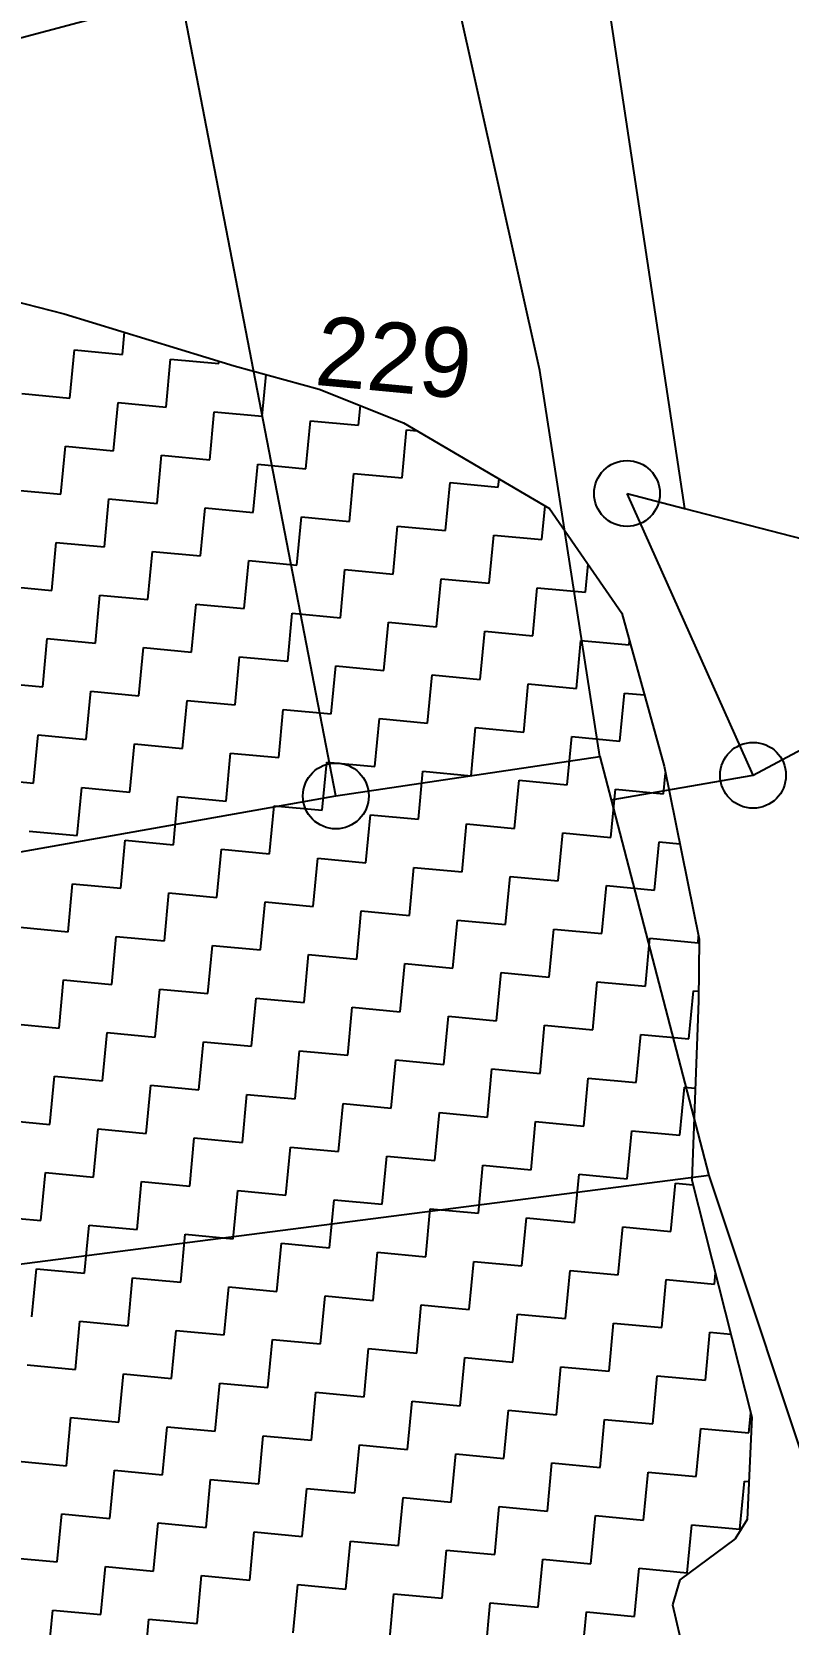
# Model space of a CAD drawing. Header units: metres. Extents: x 279090 to 282389, y 2073542 to 2078104.
# Drawn here: x 279778.2 to 279876.3, y 2076917.5 to 2077123.9 of the extents above; entities that cross this region are included whole.
import ezdxf
from ezdxf.enums import TextEntityAlignment as Align

# ---------------------------------------------------------------- set-up
doc = ezdxf.new("R2010")
doc.units = ezdxf.units.M
doc.header["$LTSCALE"] = 0.3
doc.header["$MEASUREMENT"] = 0
for name, color, linetype in [('POLY_HATCH', 12, 'Continuous'), ('POLY_PARCEL', 6, 'Continuous'), ('TEXT_PARCEL', 7, 'Continuous')]:
    doc.layers.add(name, color=color, linetype=linetype)
doc.styles.add('TEXT_MAP', font='', dxfattribs={"height": 1.8})
doc.styles.get('TEXT_MAP').set_extended_font_data('Kruti Dev 050')

msp = doc.modelspace()

# ---------------------------------------------------------------- linework, layer by layer
for centre in [(279855.35, 2077064.08), (279871.7, 2077027.54), (279817.59, 2077024.86)]:
    msp.add_circle(centre, 4.27)
at = {"layer": 'POLY_HATCH'}
for p, q in [((279773.9, 2077089.52), (279782.36, 2077087.39)), ((279782.36, 2077087.39), (279804.39, 2077080.65)), ((279804.39, 2077080.65), (279815.44, 2077077.61)), ((279815.44, 2077077.61), (279826.36, 2077073.24)), ((279826.36, 2077073.24), (279845.31, 2077062.13)), ((279845.31, 2077062.13), (279854.7, 2077048.57)), ((279854.7, 2077048.57), (279860.16, 2077028.73)), ((279860.16, 2077028.73), (279864.71, 2077006.3)), ((279864.71, 2077006.3), (279864.63, 2076998.31)), ((279864.63, 2076998.31), (279863.77, 2076975.06)), ((279863.77, 2076975.06), (279871.54, 2076944.33)), ((279871.54, 2076944.33), (279870.95, 2076931.05)), ((279870.95, 2076931.05), (279869.38, 2076928.53)), ((279869.38, 2076928.53), (279862.21, 2076923.21)), ((279862.21, 2076923.21), (279861.24, 2076919.96)), ((279861.24, 2076919.96), (279862.66, 2076913.83))]:
    msp.add_line(p, q, dxfattribs=at)
at = {"layer": 'POLY_HATCH', "linetype": 'Continuous'}
for p, q in [((279789.92, 2077082.11), (279790.2, 2077084.99)), ((279783.1, 2077076.46), (279783.68, 2077082.7)), ((279783.68, 2077082.7), (279789.92, 2077082.11)), ((279795.58, 2077075.28), (279796.16, 2077081.52)), ((279796.16, 2077081.52), (279802.4, 2077080.93)), ((279802.4, 2077080.93), (279802.43, 2077081.25)), ((279808.05, 2077074.1), (279808.56, 2077079.5)), ((279776.86, 2077077.05), (279783.1, 2077076.46)), ((279788.75, 2077069.63), (279789.34, 2077075.87)), ((279789.34, 2077075.87), (279795.58, 2077075.28)), ((279801.23, 2077068.45), (279801.81, 2077074.69)), ((279801.81, 2077074.69), (279808.05, 2077074.1)), ((279820.53, 2077072.93), (279820.77, 2077075.48)), ((279813.7, 2077067.28), (279814.29, 2077073.52)), ((279814.29, 2077073.52), (279820.53, 2077072.93)), ((279826.18, 2077066.1), (279826.77, 2077072.34)), ((279826.77, 2077072.34), (279828.12, 2077072.21)), ((279781.92, 2077063.98), (279782.51, 2077070.22)), ((279782.51, 2077070.22), (279788.75, 2077069.63)), ((279794.4, 2077062.8), (279794.99, 2077069.04)), ((279794.99, 2077069.04), (279801.23, 2077068.45)), ((279806.88, 2077061.63), (279807.47, 2077067.87)), ((279807.47, 2077067.87), (279813.7, 2077067.28)), ((279819.36, 2077060.45), (279819.94, 2077066.69)), ((279819.94, 2077066.69), (279826.18, 2077066.1)), ((279831.83, 2077059.27), (279832.42, 2077065.51)), ((279832.42, 2077065.51), (279838.66, 2077064.92)), ((279838.66, 2077064.92), (279838.76, 2077065.97)), ((279775.68, 2077064.57), (279781.92, 2077063.98)), ((279787.57, 2077057.15), (279788.16, 2077063.39)), ((279788.16, 2077063.39), (279794.4, 2077062.8)), ((279800.05, 2077055.98), (279800.64, 2077062.21)), ((279800.64, 2077062.21), (279806.88, 2077061.63)), ((279844.31, 2077058.1), (279844.72, 2077062.47)), ((279812.53, 2077054.8), (279813.12, 2077061.04)), ((279813.12, 2077061.04), (279819.36, 2077060.45)), ((279825.01, 2077053.62), (279825.59, 2077059.86)), ((279825.59, 2077059.86), (279831.83, 2077059.27)), ((279780.74, 2077051.5), (279781.33, 2077057.74)), ((279781.33, 2077057.74), (279787.57, 2077057.15)), ((279837.49, 2077052.45), (279838.07, 2077058.69)), ((279838.07, 2077058.69), (279844.31, 2077058.1)), ((279793.22, 2077050.32), (279793.81, 2077056.56)), ((279793.81, 2077056.56), (279800.05, 2077055.98)), ((279805.7, 2077049.15), (279806.29, 2077055.39)), ((279806.29, 2077055.39), (279812.53, 2077054.8)), ((279818.18, 2077047.97), (279818.77, 2077054.21)), ((279818.77, 2077054.21), (279825.01, 2077053.62)), ((279830.66, 2077046.8), (279831.25, 2077053.03)), ((279831.25, 2077053.03), (279837.49, 2077052.45)), ((279849.96, 2077051.27), (279850.31, 2077054.91)), ((279774.51, 2077052.09), (279780.74, 2077051.5)), ((279786.4, 2077044.67), (279786.98, 2077050.91)), ((279786.98, 2077050.91), (279793.22, 2077050.32)), ((279843.14, 2077045.62), (279843.72, 2077051.86)), ((279843.72, 2077051.86), (279849.96, 2077051.27)), ((279798.87, 2077043.5), (279799.46, 2077049.74)), ((279799.46, 2077049.74), (279805.7, 2077049.15)), ((279811.35, 2077042.32), (279811.94, 2077048.56)), ((279811.94, 2077048.56), (279818.18, 2077047.97)), ((279823.83, 2077041.14), (279824.42, 2077047.38)), ((279824.42, 2077047.38), (279830.66, 2077046.8)), ((279779.57, 2077039.02), (279780.16, 2077045.26)), ((279780.16, 2077045.26), (279786.4, 2077044.67)), ((279836.31, 2077039.97), (279836.9, 2077046.21)), ((279836.9, 2077046.21), (279843.14, 2077045.62)), ((279848.79, 2077038.79), (279849.38, 2077045.03)), ((279849.38, 2077045.03), (279855.61, 2077044.44)), ((279855.61, 2077044.44), (279855.67, 2077045.04)), ((279792.05, 2077037.85), (279792.63, 2077044.09)), ((279792.63, 2077044.09), (279798.87, 2077043.5)), ((279804.52, 2077036.67), (279805.11, 2077042.91)), ((279805.11, 2077042.91), (279811.35, 2077042.32)), ((279817, 2077035.49), (279817.59, 2077041.73)), ((279817.59, 2077041.73), (279823.83, 2077041.14)), ((279773.33, 2077039.61), (279779.57, 2077039.02)), ((279829.48, 2077034.32), (279830.07, 2077040.56)), ((279830.07, 2077040.56), (279836.31, 2077039.97)), ((279841.96, 2077033.14), (279842.55, 2077039.38)), ((279842.55, 2077039.38), (279848.79, 2077038.79)), ((279785.22, 2077032.19), (279785.81, 2077038.43)), ((279785.81, 2077038.43), (279792.05, 2077037.85)), ((279797.7, 2077031.02), (279798.29, 2077037.26)), ((279798.29, 2077037.26), (279804.52, 2077036.67)), ((279854.44, 2077031.96), (279855.03, 2077038.2)), ((279855.03, 2077038.2), (279857.62, 2077037.96)), ((279810.18, 2077029.84), (279810.76, 2077036.08)), ((279810.76, 2077036.08), (279817, 2077035.49)), ((279822.65, 2077028.67), (279823.24, 2077034.91)), ((279823.24, 2077034.91), (279829.48, 2077034.32)), ((279778.39, 2077026.54), (279778.98, 2077032.78)), ((279778.98, 2077032.78), (279785.22, 2077032.19)), ((279835.13, 2077027.49), (279835.72, 2077033.73)), ((279835.72, 2077033.73), (279841.96, 2077033.14)), ((279847.61, 2077026.31), (279848.2, 2077032.55)), ((279848.2, 2077032.55), (279854.44, 2077031.96)), ((279790.87, 2077025.37), (279791.46, 2077031.61)), ((279791.46, 2077031.61), (279797.7, 2077031.02)), ((279803.35, 2077024.19), (279803.94, 2077030.43)), ((279803.94, 2077030.43), (279810.18, 2077029.84)), ((279815.83, 2077023.02), (279816.42, 2077029.25)), ((279816.42, 2077029.25), (279822.65, 2077028.67)), ((279772.15, 2077027.13), (279778.39, 2077026.54)), ((279828.31, 2077021.84), (279828.89, 2077028.08)), ((279828.89, 2077028.08), (279835.13, 2077027.49)), ((279840.78, 2077020.66), (279841.37, 2077026.9)), ((279841.37, 2077026.9), (279847.61, 2077026.31)), ((279860.09, 2077025.14), (279860.34, 2077027.83)), ((279784.04, 2077019.72), (279784.63, 2077025.96)), ((279784.63, 2077025.96), (279790.87, 2077025.37)), ((279796.52, 2077018.54), (279797.11, 2077024.78)), ((279797.11, 2077024.78), (279803.35, 2077024.19)), ((279853.26, 2077019.49), (279853.85, 2077025.73)), ((279853.85, 2077025.73), (279860.09, 2077025.14)), ((279809, 2077017.36), (279809.59, 2077023.6)), ((279809.59, 2077023.6), (279815.83, 2077023.02)), ((279821.48, 2077016.19), (279822.07, 2077022.43)), ((279822.07, 2077022.43), (279828.31, 2077021.84)), ((279777.8, 2077020.3), (279784.04, 2077019.72)), ((279833.96, 2077015.01), (279834.54, 2077021.25)), ((279834.54, 2077021.25), (279840.78, 2077020.66)), ((279846.43, 2077013.84), (279847.02, 2077020.07)), ((279847.02, 2077020.07), (279853.26, 2077019.49)), ((279789.69, 2077012.89), (279790.28, 2077019.13)), ((279790.28, 2077019.13), (279796.52, 2077018.54)), ((279802.17, 2077011.71), (279802.76, 2077017.95)), ((279802.76, 2077017.95), (279809, 2077017.36)), ((279858.91, 2077012.66), (279859.5, 2077018.9)), ((279859.5, 2077018.9), (279862.21, 2077018.64)), ((279814.65, 2077010.54), (279815.24, 2077016.78)), ((279815.24, 2077016.78), (279821.48, 2077016.19)), ((279827.13, 2077009.36), (279827.72, 2077015.6)), ((279827.72, 2077015.6), (279833.96, 2077015.01)), ((279839.61, 2077008.18), (279840.2, 2077014.42)), ((279840.2, 2077014.42), (279846.43, 2077013.84)), ((279782.87, 2077007.24), (279783.45, 2077013.48)), ((279783.45, 2077013.48), (279789.69, 2077012.89)), ((279795.35, 2077006.06), (279795.93, 2077012.3)), ((279795.93, 2077012.3), (279802.17, 2077011.71)), ((279852.09, 2077007.01), (279852.67, 2077013.25)), ((279852.67, 2077013.25), (279858.91, 2077012.66)), ((279807.82, 2077004.89), (279808.41, 2077011.12)), ((279808.41, 2077011.12), (279814.65, 2077010.54)), ((279820.3, 2077003.71), (279820.89, 2077009.95)), ((279820.89, 2077009.95), (279827.13, 2077009.36)), ((279776.63, 2077007.83), (279782.87, 2077007.24)), ((279832.78, 2077002.53), (279833.37, 2077008.77)), ((279833.37, 2077008.77), (279839.61, 2077008.18)), ((279845.26, 2077001.36), (279845.85, 2077007.6)), ((279845.85, 2077007.6), (279852.09, 2077007.01)), ((279788.52, 2077000.41), (279789.11, 2077006.65)), ((279789.11, 2077006.65), (279795.35, 2077006.06)), ((279857.74, 2077000.18), (279858.33, 2077006.42)), ((279858.33, 2077006.42), (279864.56, 2077005.83)), ((279864.56, 2077005.83), (279864.64, 2077006.66)), ((279801, 2076999.23), (279801.58, 2077005.47)), ((279801.58, 2077005.47), (279807.82, 2077004.89)), ((279813.47, 2076998.06), (279814.06, 2077004.3)), ((279814.06, 2077004.3), (279820.3, 2077003.71)), ((279825.95, 2076996.88), (279826.54, 2077003.12)), ((279826.54, 2077003.12), (279832.78, 2077002.53)), ((279838.43, 2076995.71), (279839.02, 2077001.95)), ((279839.02, 2077001.95), (279845.26, 2077001.36)), ((279781.69, 2076994.76), (279782.28, 2077001)), ((279782.28, 2077001), (279788.52, 2077000.41)), ((279794.17, 2076993.58), (279794.76, 2076999.82)), ((279794.76, 2076999.82), (279801, 2076999.23)), ((279850.91, 2076994.53), (279851.5, 2077000.77)), ((279851.5, 2077000.77), (279857.74, 2077000.18)), ((279863.39, 2076993.35), (279863.98, 2076999.59)), ((279863.98, 2076999.59), (279864.64, 2076999.53)), ((279806.65, 2076992.41), (279807.24, 2076998.65)), ((279807.24, 2076998.65), (279813.47, 2076998.06)), ((279819.13, 2076991.23), (279819.71, 2076997.47)), ((279819.71, 2076997.47), (279825.95, 2076996.88)), ((279775.45, 2076995.35), (279781.69, 2076994.76)), ((279831.6, 2076990.05), (279832.19, 2076996.29)), ((279832.19, 2076996.29), (279838.43, 2076995.71)), ((279787.34, 2076987.93), (279787.93, 2076994.17)), ((279787.93, 2076994.17), (279794.17, 2076993.58)), ((279844.08, 2076988.88), (279844.67, 2076995.12)), ((279844.67, 2076995.12), (279850.91, 2076994.53)), ((279856.56, 2076987.7), (279857.15, 2076993.94)), ((279857.15, 2076993.94), (279863.39, 2076993.35)), ((279799.82, 2076986.76), (279800.41, 2076993)), ((279800.41, 2076993), (279806.65, 2076992.41)), ((279812.3, 2076985.58), (279812.89, 2076991.82)), ((279812.89, 2076991.82), (279819.13, 2076991.23)), ((279824.78, 2076984.4), (279825.36, 2076990.64)), ((279825.36, 2076990.64), (279831.6, 2076990.05)), ((279837.26, 2076983.23), (279837.84, 2076989.47)), ((279837.84, 2076989.47), (279844.08, 2076988.88)), ((279780.51, 2076982.28), (279781.1, 2076988.52)), ((279781.1, 2076988.52), (279787.34, 2076987.93)), ((279792.99, 2076981.11), (279793.58, 2076987.34)), ((279793.58, 2076987.34), (279799.82, 2076986.76)), ((279849.73, 2076982.05), (279850.32, 2076988.29)), ((279850.32, 2076988.29), (279856.56, 2076987.7)), ((279862.21, 2076980.88), (279862.8, 2076987.11)), ((279862.8, 2076987.11), (279864.21, 2076986.98)), ((279805.47, 2076979.93), (279806.06, 2076986.17)), ((279806.06, 2076986.17), (279812.3, 2076985.58)), ((279817.95, 2076978.75), (279818.54, 2076984.99)), ((279818.54, 2076984.99), (279824.78, 2076984.4)), ((279774.28, 2076982.87), (279780.51, 2076982.28)), ((279830.43, 2076977.58), (279831.02, 2076983.82)), ((279831.02, 2076983.82), (279837.26, 2076983.23)), ((279786.17, 2076975.45), (279786.75, 2076981.69)), ((279786.75, 2076981.69), (279792.99, 2076981.11)), ((279842.91, 2076976.4), (279843.49, 2076982.64)), ((279843.49, 2076982.64), (279849.73, 2076982.05)), ((279855.38, 2076975.22), (279855.97, 2076981.46)), ((279855.97, 2076981.46), (279862.21, 2076980.88)), ((279798.64, 2076974.28), (279799.23, 2076980.52)), ((279799.23, 2076980.52), (279805.47, 2076979.93)), ((279811.12, 2076973.1), (279811.71, 2076979.34)), ((279811.71, 2076979.34), (279817.95, 2076978.75)), ((279823.6, 2076971.93), (279824.19, 2076978.16)), ((279824.19, 2076978.16), (279830.43, 2076977.58)), ((279836.08, 2076970.75), (279836.67, 2076976.99)), ((279836.67, 2076976.99), (279842.91, 2076976.4)), ((279779.34, 2076969.8), (279779.93, 2076976.04)), ((279779.93, 2076976.04), (279786.17, 2076975.45)), ((279791.82, 2076968.63), (279792.4, 2076974.87)), ((279792.4, 2076974.87), (279798.64, 2076974.28)), ((279848.56, 2076969.57), (279849.15, 2076975.81)), ((279849.15, 2076975.81), (279855.38, 2076975.22)), ((279861.04, 2076968.4), (279861.62, 2076974.64)), ((279861.62, 2076974.64), (279863.93, 2076974.42)), ((279804.29, 2076967.45), (279804.88, 2076973.69)), ((279804.88, 2076973.69), (279811.12, 2076973.1)), ((279816.77, 2076966.27), (279817.36, 2076972.51)), ((279817.36, 2076972.51), (279823.6, 2076971.93)), ((279773.1, 2076970.39), (279779.34, 2076969.8)), ((279829.25, 2076965.1), (279829.84, 2076971.34)), ((279829.84, 2076971.34), (279836.08, 2076970.75)), ((279784.99, 2076962.98), (279785.58, 2076969.21)), ((279785.58, 2076969.21), (279791.82, 2076968.63)), ((279841.73, 2076963.92), (279842.32, 2076970.16)), ((279842.32, 2076970.16), (279848.56, 2076969.57)), ((279854.21, 2076962.75), (279854.8, 2076968.99)), ((279854.8, 2076968.99), (279861.04, 2076968.4)), ((279797.47, 2076961.8), (279798.06, 2076968.04)), ((279798.06, 2076968.04), (279804.29, 2076967.45)), ((279809.95, 2076960.62), (279810.53, 2076966.86)), ((279810.53, 2076966.86), (279816.77, 2076966.27)), ((279822.42, 2076959.45), (279823.01, 2076965.69)), ((279823.01, 2076965.69), (279829.25, 2076965.1)), ((279834.9, 2076958.27), (279835.49, 2076964.51)), ((279835.49, 2076964.51), (279841.73, 2076963.92)), ((279778.16, 2076957.32), (279778.75, 2076963.56)), ((279778.75, 2076963.56), (279784.99, 2076962.98)), ((279790.64, 2076956.15), (279791.23, 2076962.39)), ((279791.23, 2076962.39), (279797.47, 2076961.8)), ((279847.38, 2076957.09), (279847.97, 2076963.33)), ((279847.97, 2076963.33), (279854.21, 2076962.75)), ((279859.86, 2076955.92), (279860.45, 2076962.16)), ((279860.45, 2076962.16), (279866.69, 2076961.57)), ((279866.69, 2076961.57), (279866.82, 2076962.99)), ((279803.12, 2076954.97), (279803.71, 2076961.21)), ((279803.71, 2076961.21), (279809.95, 2076960.62)), ((279815.6, 2076953.8), (279816.19, 2076960.04)), ((279816.19, 2076960.04), (279822.42, 2076959.45)), ((279828.08, 2076952.62), (279828.66, 2076958.86)), ((279828.66, 2076958.86), (279834.9, 2076958.27)), ((279783.81, 2076950.5), (279784.4, 2076956.74)), ((279784.4, 2076956.74), (279790.64, 2076956.15)), ((279840.55, 2076951.44), (279841.14, 2076957.68)), ((279841.14, 2076957.68), (279847.38, 2076957.09)), ((279853.03, 2076950.27), (279853.62, 2076956.51)), ((279853.62, 2076956.51), (279859.86, 2076955.92)), ((279796.29, 2076949.32), (279796.88, 2076955.56)), ((279796.88, 2076955.56), (279803.12, 2076954.97)), ((279808.77, 2076948.15), (279809.36, 2076954.38)), ((279809.36, 2076954.38), (279815.6, 2076953.8)), ((279865.51, 2076949.09), (279866.1, 2076955.33)), ((279866.1, 2076955.33), (279868.82, 2076955.07)), ((279821.25, 2076946.97), (279821.84, 2076953.21)), ((279821.84, 2076953.21), (279828.08, 2076952.62)), ((279833.73, 2076945.79), (279834.31, 2076952.03)), ((279834.31, 2076952.03), (279840.55, 2076951.44)), ((279777.57, 2076951.09), (279783.81, 2076950.5)), ((279789.46, 2076943.67), (279790.05, 2076949.91)), ((279790.05, 2076949.91), (279796.29, 2076949.32)), ((279846.2, 2076944.62), (279846.79, 2076950.86)), ((279846.79, 2076950.86), (279853.03, 2076950.27)), ((279801.94, 2076942.49), (279802.53, 2076948.73)), ((279802.53, 2076948.73), (279808.77, 2076948.15)), ((279858.68, 2076943.44), (279859.27, 2076949.68)), ((279859.27, 2076949.68), (279865.51, 2076949.09)), ((279814.42, 2076941.32), (279815.01, 2076947.56)), ((279815.01, 2076947.56), (279821.25, 2076946.97)), ((279826.9, 2076940.14), (279827.49, 2076946.38)), ((279827.49, 2076946.38), (279833.73, 2076945.79)), ((279782.64, 2076938.02), (279783.23, 2076944.26)), ((279783.23, 2076944.26), (279789.46, 2076943.67)), ((279839.38, 2076938.97), (279839.97, 2076945.2)), ((279839.97, 2076945.2), (279846.2, 2076944.62)), ((279851.86, 2076937.79), (279852.44, 2076944.03)), ((279852.44, 2076944.03), (279858.68, 2076943.44)), ((279871.16, 2076942.26), (279871.41, 2076944.85)), ((279795.12, 2076936.84), (279795.7, 2076943.08)), ((279795.7, 2076943.08), (279801.94, 2076942.49)), ((279807.59, 2076935.67), (279808.18, 2076941.91)), ((279808.18, 2076941.91), (279814.42, 2076941.32)), ((279864.33, 2076936.61), (279864.92, 2076942.85)), ((279864.92, 2076942.85), (279871.16, 2076942.26)), ((279820.07, 2076934.49), (279820.66, 2076940.73)), ((279820.66, 2076940.73), (279826.9, 2076940.14)), ((279832.55, 2076933.31), (279833.14, 2076939.55)), ((279833.14, 2076939.55), (279839.38, 2076938.97)), ((279776.4, 2076938.61), (279782.64, 2076938.02)), ((279788.29, 2076931.19), (279788.88, 2076937.43)), ((279788.88, 2076937.43), (279795.12, 2076936.84)), ((279845.03, 2076932.14), (279845.62, 2076938.38)), ((279845.62, 2076938.38), (279851.86, 2076937.79)), ((279800.77, 2076930.02), (279801.35, 2076936.25)), ((279801.35, 2076936.25), (279807.59, 2076935.67)), ((279857.51, 2076930.96), (279858.1, 2076937.2)), ((279858.1, 2076937.2), (279864.33, 2076936.61)), ((279869.99, 2076929.79), (279870.57, 2076936.02)), ((279870.57, 2076936.02), (279871.17, 2076935.97)), ((279813.24, 2076928.84), (279813.83, 2076935.08)), ((279813.83, 2076935.08), (279820.07, 2076934.49)), ((279825.72, 2076927.66), (279826.31, 2076933.9)), ((279826.31, 2076933.9), (279832.55, 2076933.31)), ((279781.46, 2076925.54), (279782.05, 2076931.78)), ((279782.05, 2076931.78), (279788.29, 2076931.19)), ((279838.2, 2076926.49), (279838.79, 2076932.73)), ((279838.79, 2076932.73), (279845.03, 2076932.14)), ((279850.68, 2076925.31), (279851.27, 2076931.55)), ((279851.27, 2076931.55), (279857.51, 2076930.96)), ((279793.94, 2076924.36), (279794.53, 2076930.6)), ((279794.53, 2076930.6), (279800.77, 2076930.02)), ((279806.42, 2076923.19), (279807.01, 2076929.43)), ((279807.01, 2076929.43), (279813.24, 2076928.84)), ((279863.16, 2076924.13), (279863.75, 2076930.37)), ((279863.75, 2076930.37), (279869.99, 2076929.79)), ((279818.9, 2076922.01), (279819.48, 2076928.25)), ((279819.48, 2076928.25), (279825.72, 2076927.66)), ((279831.37, 2076920.84), (279831.96, 2076927.08)), ((279831.96, 2076927.08), (279838.2, 2076926.49)), ((279775.22, 2076926.13), (279781.46, 2076925.54)), ((279843.85, 2076919.66), (279844.44, 2076925.9)), ((279844.44, 2076925.9), (279850.68, 2076925.31)), ((279787.11, 2076918.71), (279787.7, 2076924.95)), ((279787.7, 2076924.95), (279793.94, 2076924.36)), ((279799.59, 2076917.54), (279800.18, 2076923.78)), ((279800.18, 2076923.78), (279806.42, 2076923.19)), ((279856.33, 2076918.48), (279856.92, 2076924.72)), ((279856.92, 2076924.72), (279863.16, 2076924.13)), ((279812.07, 2076916.36), (279812.66, 2076922.6)), ((279812.66, 2076922.6), (279818.9, 2076922.01)), ((279824.55, 2076915.18), (279825.13, 2076921.42)), ((279825.13, 2076921.42), (279831.37, 2076920.84)), ((279780.28, 2076913.06), (279780.87, 2076919.3)), ((279780.87, 2076919.3), (279787.11, 2076918.71)), ((279837.03, 2076914.01), (279837.61, 2076920.25)), ((279837.61, 2076920.25), (279843.85, 2076919.66)), ((279849.5, 2076912.83), (279850.09, 2076919.07)), ((279850.09, 2076919.07), (279856.33, 2076918.48)), ((279792.76, 2076911.89), (279793.35, 2076918.13)), ((279793.35, 2076918.13), (279799.59, 2076917.54))]:
    msp.add_line(p, q, dxfattribs=at)
at = {"layer": 'POLY_PARCEL'}
for p, q in [((279850.53, 2077143.4), (279862.82, 2077062.14)), ((279844.03, 2077080.01), (279831.14, 2077138.04)), ((279776.04, 2077122.99), (279797.49, 2077128.72)), ((279817.59, 2077024.86), (279797.49, 2077128.72)), ((279851.83, 2077029.98), (279844.03, 2077080.01)), ((279871.7, 2077027.54), (279855.35, 2077064.08)), ((279855.35, 2077064.08), (279862.82, 2077062.14)), ((279862.82, 2077062.14), (279890.54, 2077054.95)), ((279871.7, 2077027.54), (279878.03, 2077030.95)), ((279817.59, 2077024.86), (279851.83, 2077029.98)), ((279851.83, 2077029.98), (279853.29, 2077024.36)), ((279853.29, 2077024.36), (279871.7, 2077027.54)), ((279585.26, 2076983.65), (279817.59, 2077024.86)), ((279853.29, 2077024.36), (279865.98, 2076975.66)), ((279865.98, 2076975.66), (279582.14, 2076938.95)), ((279865.98, 2076975.66), (279881.22, 2076929.76))]:
    msp.add_line(p, q, dxfattribs=at)

# ---------------------------------------------------------------- texts
at = {"layer": 'TEXT_PARCEL', "style": 'TEXT_MAP'}
msp.add_text('229', height=9.024, rotation=354.6152, dxfattribs=at).set_placement((279825.14, 2077081.74), align=Align.MIDDLE)

doc.saveas('drawing.dxf')
